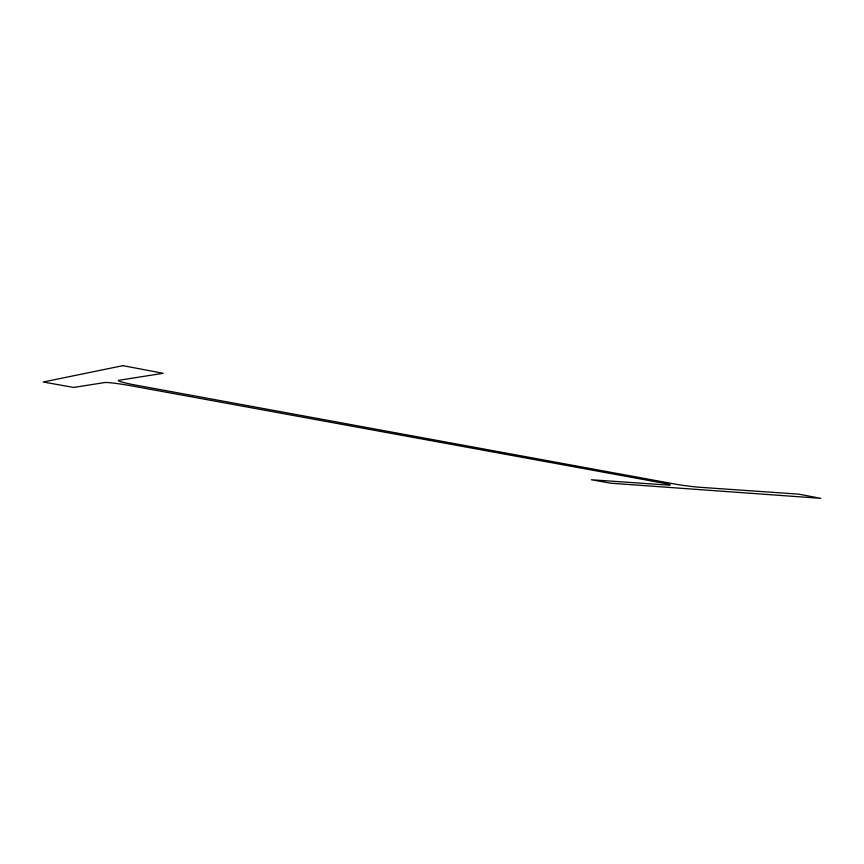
<?xml version="1.0" encoding="UTF-8"?>
<svg xmlns="http://www.w3.org/2000/svg" width="864" height="864" viewBox="0 0 864 864"><rect width="100%" height="100%" fill="white"/><g stroke="black" fill="none" stroke-linecap="round" stroke-linejoin="round"><path stroke-width="1.3" d="M122.936 365.656L43.2 382.007L73.678 387.439L104.609 382.558A22.734 1.512 9.5 0 1 131.728 385.895L663.563 483.192A17.831 0.972 7.9 0 1 666.284 484.963L591.376 479.758L610.675 483.203L820.8 498.344L798.725 494.143L699.743 487.274A18.652 1.048 7.8 0 1 673.985 483.894L136.544 385.258A23.825 1.674 9.5 0 1 118.919 380.29L163.166 373.302L122.936 365.656"/></g></svg>
